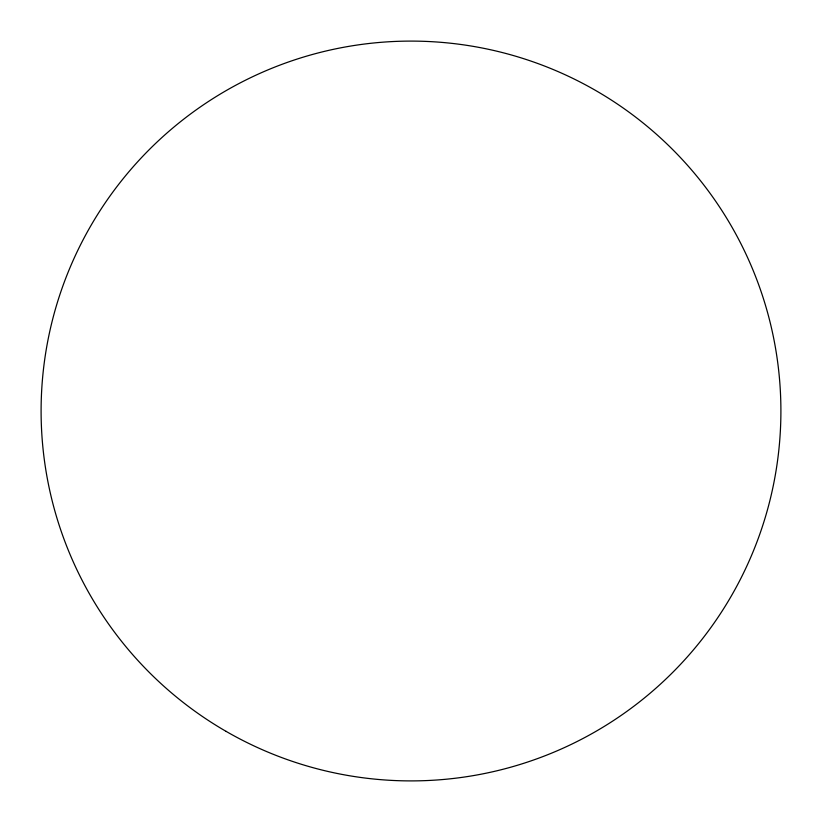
<?xml version="1.0" encoding="UTF-8"?>
<svg xmlns="http://www.w3.org/2000/svg" width="822" height="822" viewBox="0 0 822 822"><rect width="100%" height="100%" fill="white"/><g stroke="black" fill="none" stroke-linecap="round" stroke-linejoin="round"><path stroke-width="1.23" d="M226.05 731.344A369.9 369.9 0 0 0 780.9 411A369.9 369.9 0 0 0 226.05 90.656A369.9 369.9 0 0 0 226.05 731.344"/></g></svg>
